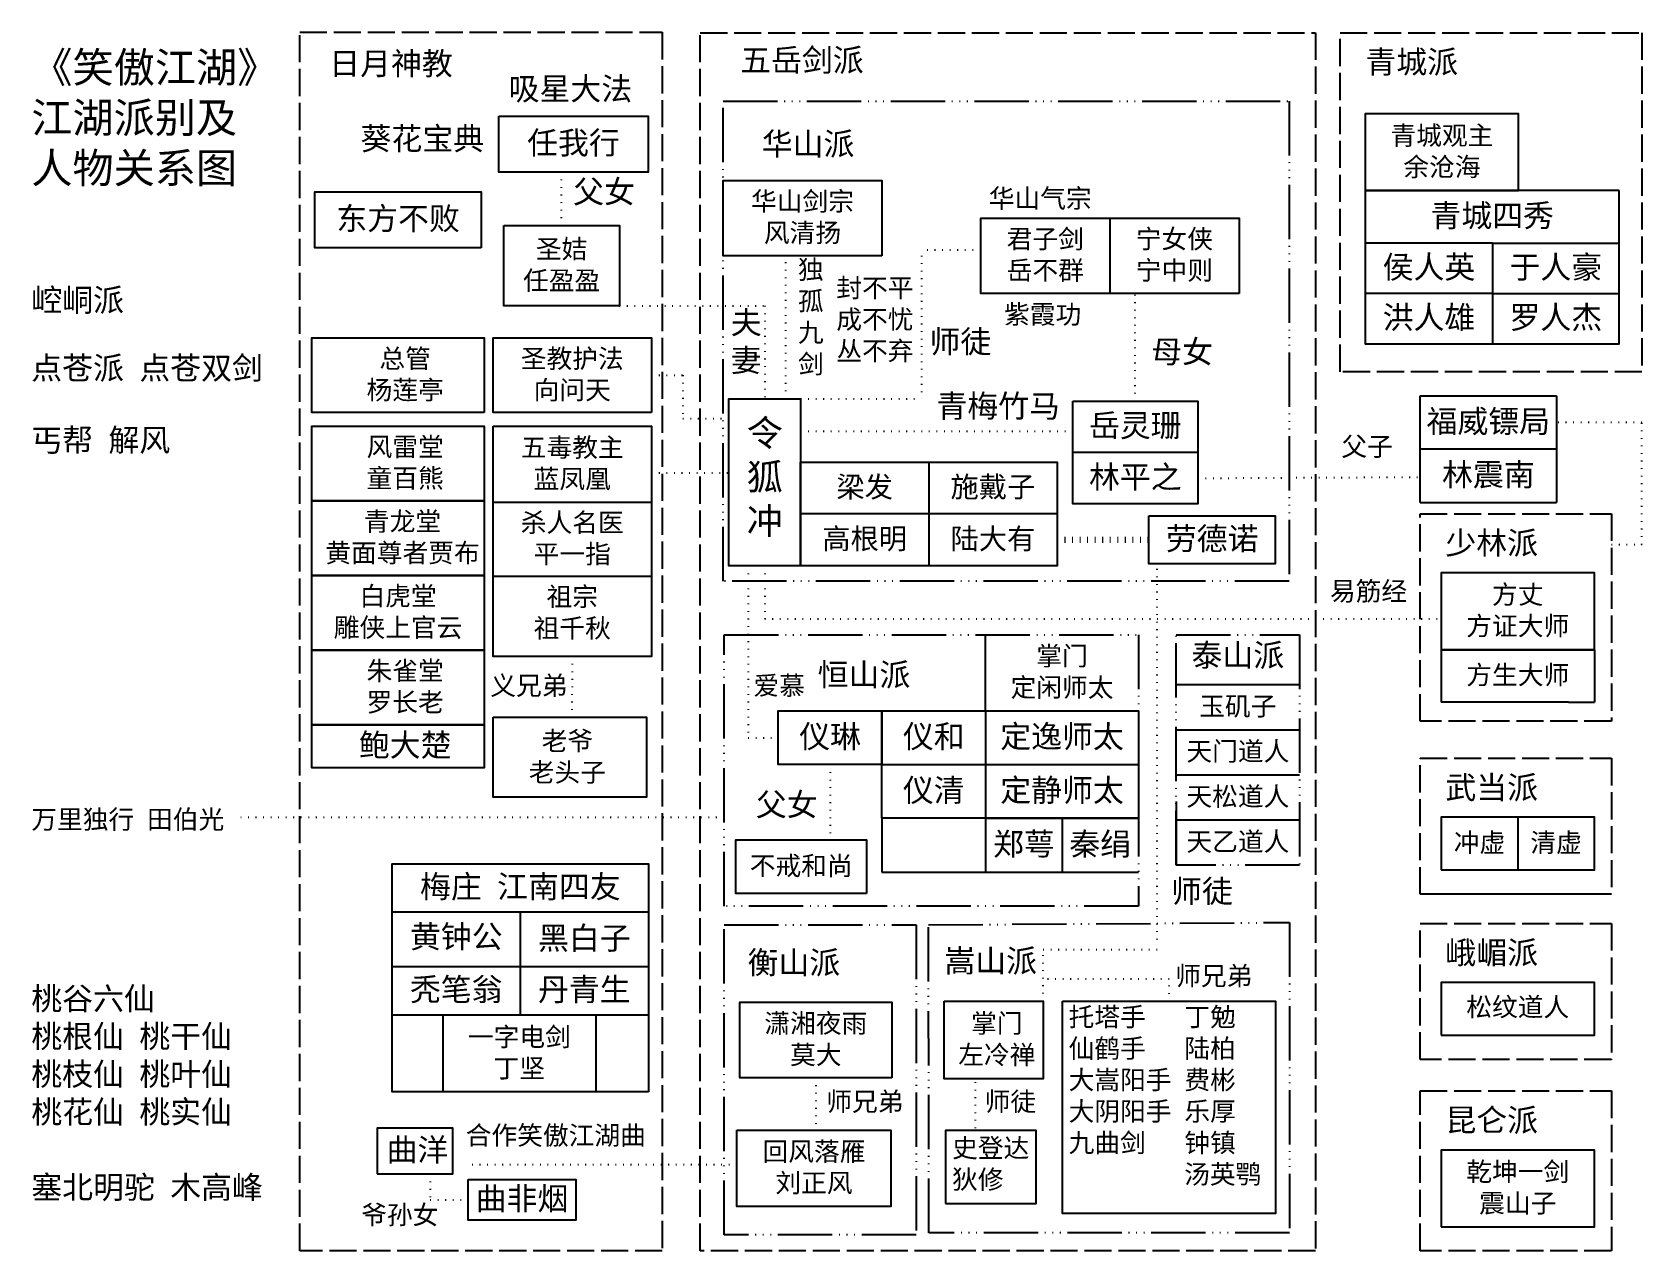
# Model space of a CAD drawing. Header units: millimetres. Extents: x 1577 to 1790, y 1263 to 1425.
import ezdxf

# ---------------------------------------------------------------- set-up
doc = ezdxf.new("R2010")
doc.units = ezdxf.units.MM
doc.header["$LTSCALE"] = 0.3
for name, pattern in [('ACAD_ISO02W100', [15, 12, -3]), ('ACAD_ISO06W100', [36, 24, -3, 0, -3, 0, -3, 0, -3]), ('ACAD_ISO07W100', [3, 0, -3])]:
    doc.linetypes.add(name, pattern=pattern)
for name, color, linetype in [('frame', 7, 'Continuous'), ('name', 7, 'Continuous'), ('关系文字', 3, 'Continuous'), ('关系线', 7, 'Continuous'), ('武功', 254, 'Continuous')]:
    doc.layers.add(name, color=color, linetype=linetype)
doc.styles.add('w', font='', dxfattribs={"height": 3})
doc.styles.get('w').set_extended_font_data('SimSun')

msp = doc.modelspace()

# ---------------------------------------------------------------- linework, layer by layer
at = {"layer": 'frame'}
for p, q in [((1638.84, 1413.82), (1658.64, 1413.82)), ((1614.48, 1403.79), (1636.52, 1403.79)), ((1719.82, 1400.31), (1719.82, 1390.33)), ((1770.53, 1396.98), (1770.53, 1383.66)), ((1760.93, 1369.67), (1760.93, 1376.73)), ((1760.93, 1376.73), (1779.01, 1376.73)), ((1779.01, 1376.73), (1779.01, 1369.67)), ((1760.93, 1362.61), (1760.93, 1369.67)), ((1779.01, 1369.67), (1760.93, 1369.67)), ((1779.01, 1369.67), (1779.01, 1362.61)), ((1638.1, 1362.65), (1659.07, 1362.65)), ((1760.93, 1362.61), (1779.01, 1362.61)), ((1659.07, 1352.83), (1638.1, 1352.83)), ((1784.02, 1343.11), (1763.73, 1343.11)), ((1763.73, 1343.11), (1763.73, 1336.15)), ((1728.6, 1338.48), (1744.96, 1338.48)), ((1728.6, 1332.5), (1744.96, 1332.5)), ((1689.62, 1327.89), (1723.6, 1327.89)), ((1728.6, 1326.53), (1744.96, 1326.53)), ((1728.6, 1323), (1728.6, 1314.57)), ((1728.6, 1320.55), (1744.96, 1320.55)), ((1763.73, 1320.9), (1763.73, 1313.94)), ((1773.87, 1320.9), (1773.87, 1313.94)), ((1624.73, 1314.75), (1658.67, 1314.75)), ((1763.73, 1313.94), (1784.02, 1313.94)), ((1784.02, 1310.71), (1763.73, 1310.71)), ((1658.67, 1308.33), (1624.73, 1308.33)), ((1641.7, 1308.33), (1641.7, 1294.72)), ((1624.73, 1301.13), (1658.67, 1301.13)), ((1624.73, 1294.72), (1658.67, 1294.72)), ((1631.41, 1294.72), (1631.41, 1284.51)), ((1651.72, 1294.72), (1651.72, 1284.51)), ((1763.73, 1292.05), (1784.02, 1292.05))]:
    msp.add_line(p, q, dxfattribs=at)
at = {"layer": 'frame', "color": 5, "linetype": 'ACAD_ISO02W100'}
for points in [[(1660.5, 1263.46), (1612.48, 1263.46), (1612.48, 1424.93), (1660.5, 1424.93)], [(1665.53, 1424.87), (1747.05, 1424.87), (1747.05, 1263.46), (1665.53, 1263.46)], [(1750.33, 1424.87), (1790.31, 1424.87), (1790.31, 1379.94), (1750.33, 1379.94)], [(1760.93, 1361.13), (1786.28, 1361.13), (1786.28, 1333.64), (1760.93, 1333.64)], [(1760.93, 1328.73), (1786.28, 1328.73), (1786.28, 1310.71), (1760.93, 1310.71)], [(1760.93, 1306.84), (1786.28, 1306.84), (1786.28, 1288.82), (1760.93, 1288.82)], [(1760.93, 1284.65), (1786.28, 1284.65), (1786.28, 1263.46), (1760.93, 1263.46)]]:
    msp.add_lwpolyline(points, close=True, dxfattribs=at)
at = {"layer": 'frame', "color": 1, "linetype": 'ACAD_ISO06W100'}
for points in [[(1668.58, 1415.81), (1743.57, 1415.81), (1743.57, 1352.19), (1668.58, 1352.19)], [(1668.72, 1345.1), (1723.6, 1345.1), (1723.6, 1309.13), (1668.72, 1309.13)], [(1744.96, 1314.57), (1728.6, 1314.57), (1728.6, 1345.1), (1744.96, 1345.1)], [(1668.72, 1306.64), (1694.14, 1306.64), (1694.14, 1265.57), (1668.72, 1265.57)], [(1695.79, 1306.65), (1743.6, 1306.97), (1743.6, 1265.83), (1695.83, 1265.83)]]:
    msp.add_lwpolyline(points, close=True, dxfattribs=at)
at = {"layer": 'frame'}
for points in [[(1753.67, 1403.94), (1773.96, 1403.94), (1773.96, 1414.12), (1753.67, 1414.12)], [(1638.84, 1413.82), (1658.64, 1413.82), (1658.64, 1406.4), (1638.84, 1406.4)], [(1636.52, 1396.37), (1614.48, 1396.37), (1614.48, 1403.79), (1636.52, 1403.79)], [(1689.6, 1395.32), (1668.58, 1395.32), (1668.58, 1405.3), (1689.6, 1405.3)], [(1787.29, 1403.94), (1753.67, 1403.94), (1753.67, 1383.66), (1787.29, 1383.66)], [(1639.51, 1399.31), (1654.83, 1399.31), (1654.83, 1388.68), (1639.51, 1388.68)], [(1736.93, 1390.33), (1702.7, 1390.33), (1702.7, 1400.31), (1736.93, 1400.31)], [(1636.92, 1374.53), (1614.09, 1374.53), (1614.09, 1384.42), (1636.92, 1384.42)], [(1659.07, 1374.53), (1638.1, 1374.53), (1638.1, 1384.42), (1659.07, 1384.42)], [(1678.84, 1354.23), (1669.34, 1354.23), (1669.34, 1376.35), (1678.84, 1376.35)], [(1714.89, 1376.05), (1731.49, 1376.05), (1731.49, 1362.44), (1714.89, 1362.44)], [(1636.92, 1362.84), (1614.09, 1362.84), (1614.09, 1372.73), (1636.92, 1372.73)], [(1638.1, 1372.73), (1659.07, 1372.73), (1659.07, 1342.23), (1638.1, 1342.23)], [(1678.84, 1367.96), (1712.82, 1367.96), (1712.82, 1354.23), (1678.84, 1354.23)], [(1636.92, 1352.95), (1614.09, 1352.95), (1614.09, 1362.84), (1636.92, 1362.84)], [(1725, 1360.84), (1741.73, 1360.84), (1741.73, 1354.49), (1725, 1354.49)], [(1636.92, 1343.06), (1614.09, 1343.06), (1614.09, 1352.95), (1636.92, 1352.95)], [(1763.73, 1343.11), (1784.02, 1343.11), (1784.02, 1353.3), (1763.73, 1353.3)], [(1636.92, 1333.17), (1614.09, 1333.17), (1614.09, 1343.06), (1636.92, 1343.06)], [(1638.1, 1334.17), (1658.41, 1334.17), (1658.41, 1323.57), (1638.1, 1323.57)], [(1689.62, 1327.89), (1675.87, 1327.89), (1675.87, 1335.02), (1689.62, 1335.02)], [(1689.62, 1335.02), (1723.6, 1335.02), (1723.6, 1320.77), (1689.62, 1320.77)], [(1763.73, 1313.94), (1784.02, 1313.94), (1784.02, 1320.9), (1763.73, 1320.9)], [(1687.57, 1310.79), (1670.27, 1310.79), (1670.27, 1317.92), (1687.57, 1317.92)], [(1658.67, 1284.51), (1624.73, 1284.51), (1624.73, 1314.75), (1658.67, 1314.75)], [(1763.73, 1292.05), (1784.02, 1292.05), (1784.02, 1299), (1763.73, 1299)], [(1690.94, 1286.39), (1670.79, 1286.39), (1670.79, 1296.39), (1690.94, 1296.39)], [(1697.85, 1296.54), (1710.99, 1296.54), (1710.99, 1286.24), (1697.85, 1286.24)], [(1713.56, 1296.52), (1741.77, 1296.52), (1741.77, 1268.41), (1713.56, 1268.41)], [(1670.41, 1279.47), (1690.81, 1279.47), (1690.81, 1269.34), (1670.41, 1269.34)], [(1698.06, 1269.74), (1710.07, 1269.74), (1710.07, 1279.39), (1698.06, 1279.39)], [(1763.73, 1266.63), (1784.02, 1266.63), (1784.02, 1276.82), (1763.73, 1276.82)], [(1634.78, 1272.92), (1649.05, 1272.92), (1649.05, 1267.51), (1634.78, 1267.51)], [(1698.02, 1270.46), (1698.02, 1270.46), (1698.02, 1270.46), (1698.02, 1270.46)]]:
    msp.add_lwpolyline(points, close=True, dxfattribs=at)
for p in [(1728.6, 1332.5), (1728.6, 1326.53), (1728.6, 1320.55)]:
    msp.add_point(p, dxfattribs=at)
at = {"layer": 'name'}
for p, q in [((1770.53, 1396.98), (1753.67, 1396.98)), ((1770.53, 1396.98), (1787.29, 1396.98)), ((1770.53, 1390.32), (1753.67, 1390.32)), ((1770.53, 1390.32), (1787.29, 1390.32)), ((1695.83, 1367.96), (1695.83, 1354.23)), ((1731.49, 1369.25), (1714.89, 1369.25)), ((1712.82, 1361.1), (1678.84, 1361.1)), ((1703.36, 1335.02), (1703.36, 1345.1)), ((1780.59, 1336.15), (1763.73, 1336.15)), ((1780.59, 1336.15), (1784.02, 1336.15)), ((1689.62, 1335.02), (1703.36, 1335.02)), ((1703.36, 1335.02), (1703.36, 1320.77))]:
    msp.add_line(p, q, dxfattribs=at)
at = {"layer": '关系线', "linetype": 'ACAD_ISO07W100'}
for p, q in [((1647.17, 1399.31), (1647.17, 1406.4)), ((1676.86, 1376.35), (1676.86, 1395.32)), ((1702.7, 1396.07), (1694.87, 1396.07)), ((1694.87, 1395.32), (1694.87, 1376.35)), ((1654.83, 1388.68), (1674.09, 1388.68)), ((1674.09, 1388.68), (1674.09, 1376.35)), ((1723.19, 1376.05), (1723.19, 1390.33)), ((1659.07, 1379.47), (1663.24, 1379.47)), ((1663.24, 1379.47), (1663.24, 1373.76)), ((1678.84, 1376.35), (1694.87, 1376.35)), ((1663.24, 1373.76), (1669.34, 1373.76)), ((1678.84, 1372.07), (1714.89, 1372.07)), ((1790.31, 1373.2), (1779.01, 1373.2)), ((1790.31, 1357.06), (1790.31, 1373.2)), ((1659.07, 1366.55), (1669.34, 1366.55)), ((1731.49, 1365.84), (1760.93, 1365.99)), ((1712.82, 1361.1), (1712.82, 1354.23)), ((1786.28, 1357.06), (1790.31, 1357.06)), ((1726.08, 1304.71), (1726.08, 1354.49)), ((1671.9, 1354.23), (1671.9, 1331.45)), ((1674.09, 1354.23), (1674.09, 1347.21)), ((1674.09, 1347.21), (1763.73, 1347.21)), ((1648.58, 1342.23), (1648.52, 1334.17)), ((1671.9, 1331.45), (1675.87, 1331.45)), ((1682.75, 1327.89), (1682.75, 1317.92)), ((1668.72, 1320.86), (1604.66, 1320.86)), ((1710.99, 1296.54), (1710.99, 1303.39)), ((1710.99, 1303.39), (1726.66, 1303.39)), ((1727.67, 1299.46), (1710.99, 1299.46)), ((1727.67, 1296.52), (1727.67, 1299.46)), ((1680.86, 1286.39), (1680.86, 1279.47)), ((1701.99, 1285.81), (1701.99, 1278.96)), ((1629.76, 1273.66), (1629.76, 1270.21)), ((1670.41, 1274.86), (1634.78, 1274.86)), ((1629.76, 1270.21), (1634.78, 1270.21))]:
    msp.add_line(p, q, dxfattribs=at)
at = {"layer": '关系线', "linetype": 'ACAD_ISO07W100', "lineweight": 100}
msp.add_line((1712.82, 1357.66), (1725, 1357.66), dxfattribs=at)
at = {"layer": '关系线'}
for p, q in [((1784.02, 1343.11), (1784.02, 1336.15)), ((1689.62, 1320.77), (1689.62, 1313.64)), ((1703.36, 1320.77), (1703.36, 1313.64)), ((1703.36, 1320.77), (1723.6, 1320.77)), ((1713.48, 1320.77), (1713.48, 1313.64)), ((1687.57, 1317.92), (1687.57, 1310.79)), ((1689.62, 1313.64), (1723.6, 1313.64)), ((1710.99, 1296.54), (1710.99, 1286.24))]:
    msp.add_line(p, q, dxfattribs=at)
for points in [[(1614.09, 1333.17), (1636.92, 1333.17), (1636.92, 1327.45), (1614.09, 1327.45)], [(1622.71, 1273.66), (1632.76, 1273.66), (1632.76, 1279.71), (1622.71, 1279.71)]]:
    msp.add_lwpolyline(points, close=True, dxfattribs=at)

# ---------------------------------------------------------------- texts
at = {"layer": 'frame', "char_height": 2.5, "attachment_point": 5, "style": 'w'}
for s, insert, width in [('玉矶子', (1736.78, 1335.49), 16.3657), ('清虚', (1778.95, 1317.42), 10.1464)]:
    msp.add_mtext(s, dxfattribs=dict(at, insert=insert, width=width))
at = {"layer": 'name', "linetype": 'ACAD_ISO07W100', "style": 'w'}
for s, insert, char_height, width, attachment_point in [('{\\H0.8x;《笑傲江湖》\\P江湖派别及\\P人物关系图}', (1576.9, 1422.27), 5, 35.5788, 1), ('\\pi4.792;{\\C5;托塔手  } 丁勉{\\fËÎÌå|b0|i0|c134|p0;\\P\\fSimSun|b0|i0|c134|p2;\\C5;仙鹤手 }  陆柏{\\fËÎÌå|b0|i0|c134|p0;\\P\\fSimSun|b0|i0|c134|p2;\\C5;大嵩阳手} 费彬{\\fËÎÌå|b0|i0|c134|p0;\\P\\fSimSun|b0|i0|c134|p2;\\C5;大阴阳手} 乐厚{\\fËÎÌå|b0|i0|c134|p0;\\P\\fSimSun|b0|i0|c134|p2;\\C5;九曲剑 }  钟镇{\\fËÎÌå|b0|i0|c134|p0;\\P}         汤英鹗', (1709.56, 1295.7), 2.5, 32.1402, 1), ('曲洋 ', (1628.07, 1276.69), 3, 10.7308, 5), ('史登达\\P狄修', (1698.91, 1278.34), 2.5, 24.5434, 1)]:
    msp.add_mtext(s, dxfattribs=dict(at, insert=insert, char_height=char_height, width=width, attachment_point=attachment_point))
at = {"layer": 'name', "style": 'w'}
for s, insert, char_height, width, attachment_point in [('{\\fSimSun|b1|i0|c134|p2;\\C1;五岳剑派}', (1679.01, 1421.06), 3, 21.9009, 5), ('{\\C1;青城派}', (1753.68, 1422.5), 3, 21.6029, 1), ('{\\C1;华山派}', (1673.69, 1411.64), 3, 14.8986, 1), ('{\\C5;青城观主}\\P余沧海', (1763.82, 1409.03), 2.5, 20.2927, 5), ('{\\C5;华山剑宗\\P}风清扬', (1679.09, 1400.31), 2.5, 21.026, 5), ('{\\C5;华山气宗}', (1710.59, 1402.78), 2.5, 21.026, 5), ('{\\C5;君子剑\\P}岳不群', (1711.26, 1395.32), 2.5, 21.026, 5), ('{\\C5;宁女侠}\\P宁中则', (1728.37, 1395.32), 2.5, 21.026, 5), ('侯人英', (1762.1, 1393.65), 3, 16.8601, 5), ('于人豪', (1778.91, 1393.65), 3, 16.7592, 5), ('洪人雄', (1762.1, 1386.99), 3, 16.8601, 5), ('罗人杰', (1778.91, 1386.99), 3, 16.7592, 5), ('{\\C5;总管}\\P杨莲亭', (1626.44, 1379.47), 2.5, 20.9681, 5), ('{\\fSimSun|b1|i0|c134|p2;令\\P狐\\P冲}', (1674.09, 1365.81), 3.5, 9.5003, 5), ('岳灵珊', (1723.19, 1372.65), 3, 16.5987, 5), ('{\\C5;福威镖局}', (1769.97, 1373.2), 3, 18.0796, 5), ('{\\C5;风雷堂}\\P童百熊', (1626.44, 1367.78), 2.5, 20.9681, 5), ('林平之', (1723.19, 1365.84), 3, 16.5987, 5), ('林震南', (1769.97, 1366.14), 3, 18.0796, 5), ('{\\H0.9167x;梁发}', (1687.33, 1364.53), 3, 16.5987, 5), ('{\\H0.9167x;施戴子}', (1704.32, 1364.53), 3, 16.5987, 5), ('{\\C5;青龙堂\\P黄面尊者}贾布', (1626.09, 1357.89), 2.5, 24.013, 5), ('{\\H0.9167x;高根明}', (1687.33, 1357.66), 3, 16.5987, 5), ('{\\H0.9167x;陆大有}', (1704.32, 1357.66), 3, 16.5987, 5), ('劳德诺', (1733.37, 1357.66), 3, 16.7284, 5), ('{\\C1;少林派}', (1764.28, 1358.76), 3, 21.6029, 1), ('{\\C5;白虎堂\\P雕侠}上官云', (1625.5, 1348), 2.5, 22.8353, 5), ('{\\C5;方丈}\\P方证大师', (1773.87, 1348.21), 2.5, 20.2927, 5), ('{\\C5;掌门}\\P定闲师太', (1713.48, 1340.06), 2.5, 20.2318, 5), ('{\\C5;朱雀堂\\P}罗长老', (1626.44, 1338.11), 2.5, 20.9681, 5), ('仪琳', (1682.75, 1331.45), 3, 13.7458, 5), ('仪和', (1696.49, 1331.45), 3, 13.7458, 5), ('定逸师太', (1713.48, 1331.45), 3, 20.2318, 5), ('天门道人', (1736.78, 1329.52), 2.5, 16.3657, 5), ('{\\C1;武当派}', (1764.28, 1326.36), 3, 21.6029, 1), ('仪清', (1696.49, 1324.33), 3, 13.7458, 5), ('定静师太', (1713.48, 1324.33), 3, 20.2318, 5), ('天松道人', (1736.78, 1323.54), 2.5, 16.3657, 5), ('{\\C5;万里独行 }田伯光', (1576.9, 1320.49), 2.5, 38.4437, 4), ('天乙道人', (1736.78, 1317.56), 2.5, 16.3657, 5), ('不戒和尚', (1678.92, 1314.35), 2.5, 17.304, 5), ('{\\C1;峨嵋派}', (1764.28, 1304.47), 3, 21.6029, 1), ('{\\C5;潇湘夜雨}\\P莫大', (1680.86, 1291.39), 2.5, 20.146, 5), ('{\\C5;掌门\\P}左冷禅', (1704.84, 1291.39), 2.5, 23.5443, 5), ('{\\C1;昆仑派}', (1764.28, 1282.28), 3, 21.6029, 1), ('{\\C5;回风落雁}\\P刘正风', (1680.61, 1274.41), 2.5, 20.4027, 5), ('{\\C5;乾坤一剑}\\P震山子', (1773.87, 1271.72), 2.5, 20.2927, 5)]:
    msp.add_mtext(s, dxfattribs=dict(at, insert=insert, char_height=char_height, width=width, attachment_point=attachment_point))
at = {"layer": 'name', "color": 5, "insert": (1770.48, 1400.46), "char_height": 3, "width": 33.6193, "attachment_point": 5, "style": 'w'}
msp.add_mtext('青城四秀', dxfattribs=at)
at = {"layer": 'name', "color": 1, "char_height": 3, "style": 'w'}
for s, insert, width, attachment_point in [('泰山派', (1736.78, 1343.89), 16.3657, 2), ('恒山派', (1687.24, 1339.63), 13.7067, 5), ('衡山派', (1677.95, 1301.48), 14.844, 5), ('嵩山派', (1704.03, 1303.39), 15.5611, 2)]:
    msp.add_mtext(s, dxfattribs=dict(at, insert=insert, width=width, attachment_point=attachment_point))
at = {"layer": 'name', "color": 7, "char_height": 2.5, "attachment_point": 5, "style": 'w'}
for s, insert, width in [('冲虚', (1768.8, 1317.42), 10.1464), ('松纹道人', (1773.87, 1295.64), 20.2927)]:
    msp.add_mtext(s, dxfattribs=dict(at, insert=insert, width=width))
at = {"layer": '关系文字', "linetype": 'ACAD_ISO07W100', "style": 'w'}
for s, insert, char_height, width, attachment_point in [('父女', (1648.7, 1405.3), 3, 20.7451, 1), ('夫\\P妻', (1669.59, 1387.97), 3, 3.951, 1), ('师徒', (1695.92, 1385.43), 3, 20.7451, 1), ('母女', (1725.29, 1384.1), 3, 20.7451, 1), ('青梅竹马', (1696.84, 1376.9), 3, 20.7451, 1), ('父子', (1750.5, 1371.29), 2.5, 20.7451, 1), ('易筋经', (1748.98, 1352.13), 2.5, 20.7451, 1), ('义兄弟', (1637.72, 1339.61), 2.5, 20.7451, 1), ('爱慕', (1672.59, 1339.61), 2.5, 20.7451, 1), ('父女', (1677, 1322.42), 3, 9.0881, 5), ('师徒', (1727.93, 1312.61), 3, 20.7451, 1), ('师兄弟', (1728.47, 1301.14), 2.5, 20.7451, 1), ('师兄弟', (1682.24, 1284.49), 2.5, 20.7451, 1), ('师徒', (1703.22, 1284.49), 2.5, 20.7451, 1), ('爷孙女', (1620.61, 1269.48), 2.5, 20.7451, 1)]:
    msp.add_mtext(s, dxfattribs=dict(at, insert=insert, char_height=char_height, width=width, attachment_point=attachment_point))
at = {"layer": '关系文字', "insert": (1678.48, 1394.73), "char_height": 2.5, "width": 17.7772, "attachment_point": 1, "style": 'w'}
msp.add_mtext('{\\T0.75;独\\P孤\\P九\\P剑}', dxfattribs=at)
at = {"layer": '关系线', "linetype": 'ACAD_ISO07W100', "style": 'w'}
for s, insert, char_height, width, attachment_point in [('{\\C1;日月神教}', (1616.38, 1420.61), 3, 21.1282, 4), ('{\\C254;吸星大法}', (1640.15, 1418.94), 3, 24.2513, 1), ('{\\C254;葵花宝典}', (1620.53, 1412.34), 3, 24.2513, 1), ('任我行', (1648.74, 1410.11), 3, 19.8005, 5), ('东方不败', (1625.5, 1400.08), 3, 22.0413, 5), ('{\\C5;圣姞}\\P任盈盈', (1647.17, 1393.99), 2.5, 15.3173, 5), ('{\\C5;圣教护法}\\P向问天', (1648.58, 1379.47), 2.5, 20.9681, 5), ('{\\C1;丐帮} 解风', (1576.9, 1372.39), 3, 31.5559, 1), ('{\\C5;五毒教主\\P}蓝凤凰', (1648.58, 1367.69), 2.5, 20.9681, 5), ('{\\C5;杀人名医}\\P平一指', (1648.58, 1357.74), 2.5, 20.9681, 5), ('{\\C5;祖宗}\\P祖千秋', (1648.58, 1347.92), 2.5, 20.9681, 5), ('{\\C5;老爷\\P}老头子', (1647.93, 1328.81), 2.5, 20.9681, 5), ('{\\C5;梅庄 江南四友}', (1641.7, 1311.54), 3, 33.942, 5), ('黄钟公', (1633.21, 1304.93), 3, 16.971, 5), ('黑白子', (1650.18, 1304.73), 3, 16.971, 5), ('秃笔翁', (1633.21, 1297.93), 3, 16.971, 5), ('丹青生', (1650.18, 1297.93), 3, 16.971, 5), ('{\\C5;一字电剑}\\P丁坚', (1641.57, 1289.61), 2.5, 20.3128, 5), ('{\\C5;塞北明驼} 木高峰', (1576.9, 1273.39), 3, 31.5559, 1)]:
    msp.add_mtext(s, dxfattribs=dict(at, insert=insert, char_height=char_height, width=width, attachment_point=attachment_point))
at = {"layer": '关系线', "style": 'w'}
for s, insert, char_height, width, attachment_point in [('{\\C1;崆峒派}', (1576.9, 1390.95), 3, 20.4071, 1), ('封不平{\\fËÎÌå|b0|i0|c134|p0;\\P}成不忧{\\fËÎÌå|b0|i0|c134|p0;\\P}丛不弃', (1683.57, 1392.3), 2.5, 11.2984, 1), ('{\\C1;点苍派 }点苍双剑', (1576.9, 1381.94), 3, 32.994, 1), ('方生大师', (1773.87, 1339.63), 2.5, 20.2927, 5), ('鲍大楚', (1626.44, 1330.31), 3, 20.9681, 5), ('郑萼', (1708.42, 1317.2), 3, 10.1159, 5), ('秦绢', (1718.54, 1317.2), 3, 10.1159, 5), ('合作笑傲江湖曲', (1634.46, 1280.01), 2.5, 31.6216, 1), ('曲非烟', (1641.92, 1270.21), 3, 14.2651, 5)]:
    msp.add_mtext(s, dxfattribs=dict(at, insert=insert, char_height=char_height, width=width, attachment_point=attachment_point))
at = {"layer": '武功', "linetype": 'ACAD_ISO07W100', "insert": (1705.8, 1388.8), "char_height": 2.5, "width": 15.0311, "attachment_point": 1, "style": 'w'}
msp.add_mtext('紫霞功', dxfattribs=at)
at = {"layer": '武功', "insert": (1576.9, 1298.38), "char_height": 3, "width": 35.8449, "attachment_point": 1, "style": 'w'}
msp.add_mtext('{\\C5;桃谷六仙\\P\\C0;桃根仙 桃干仙\\P桃枝仙 桃叶仙\\P桃花仙 桃实仙}', dxfattribs=at)

doc.saveas('drawing.dxf')
